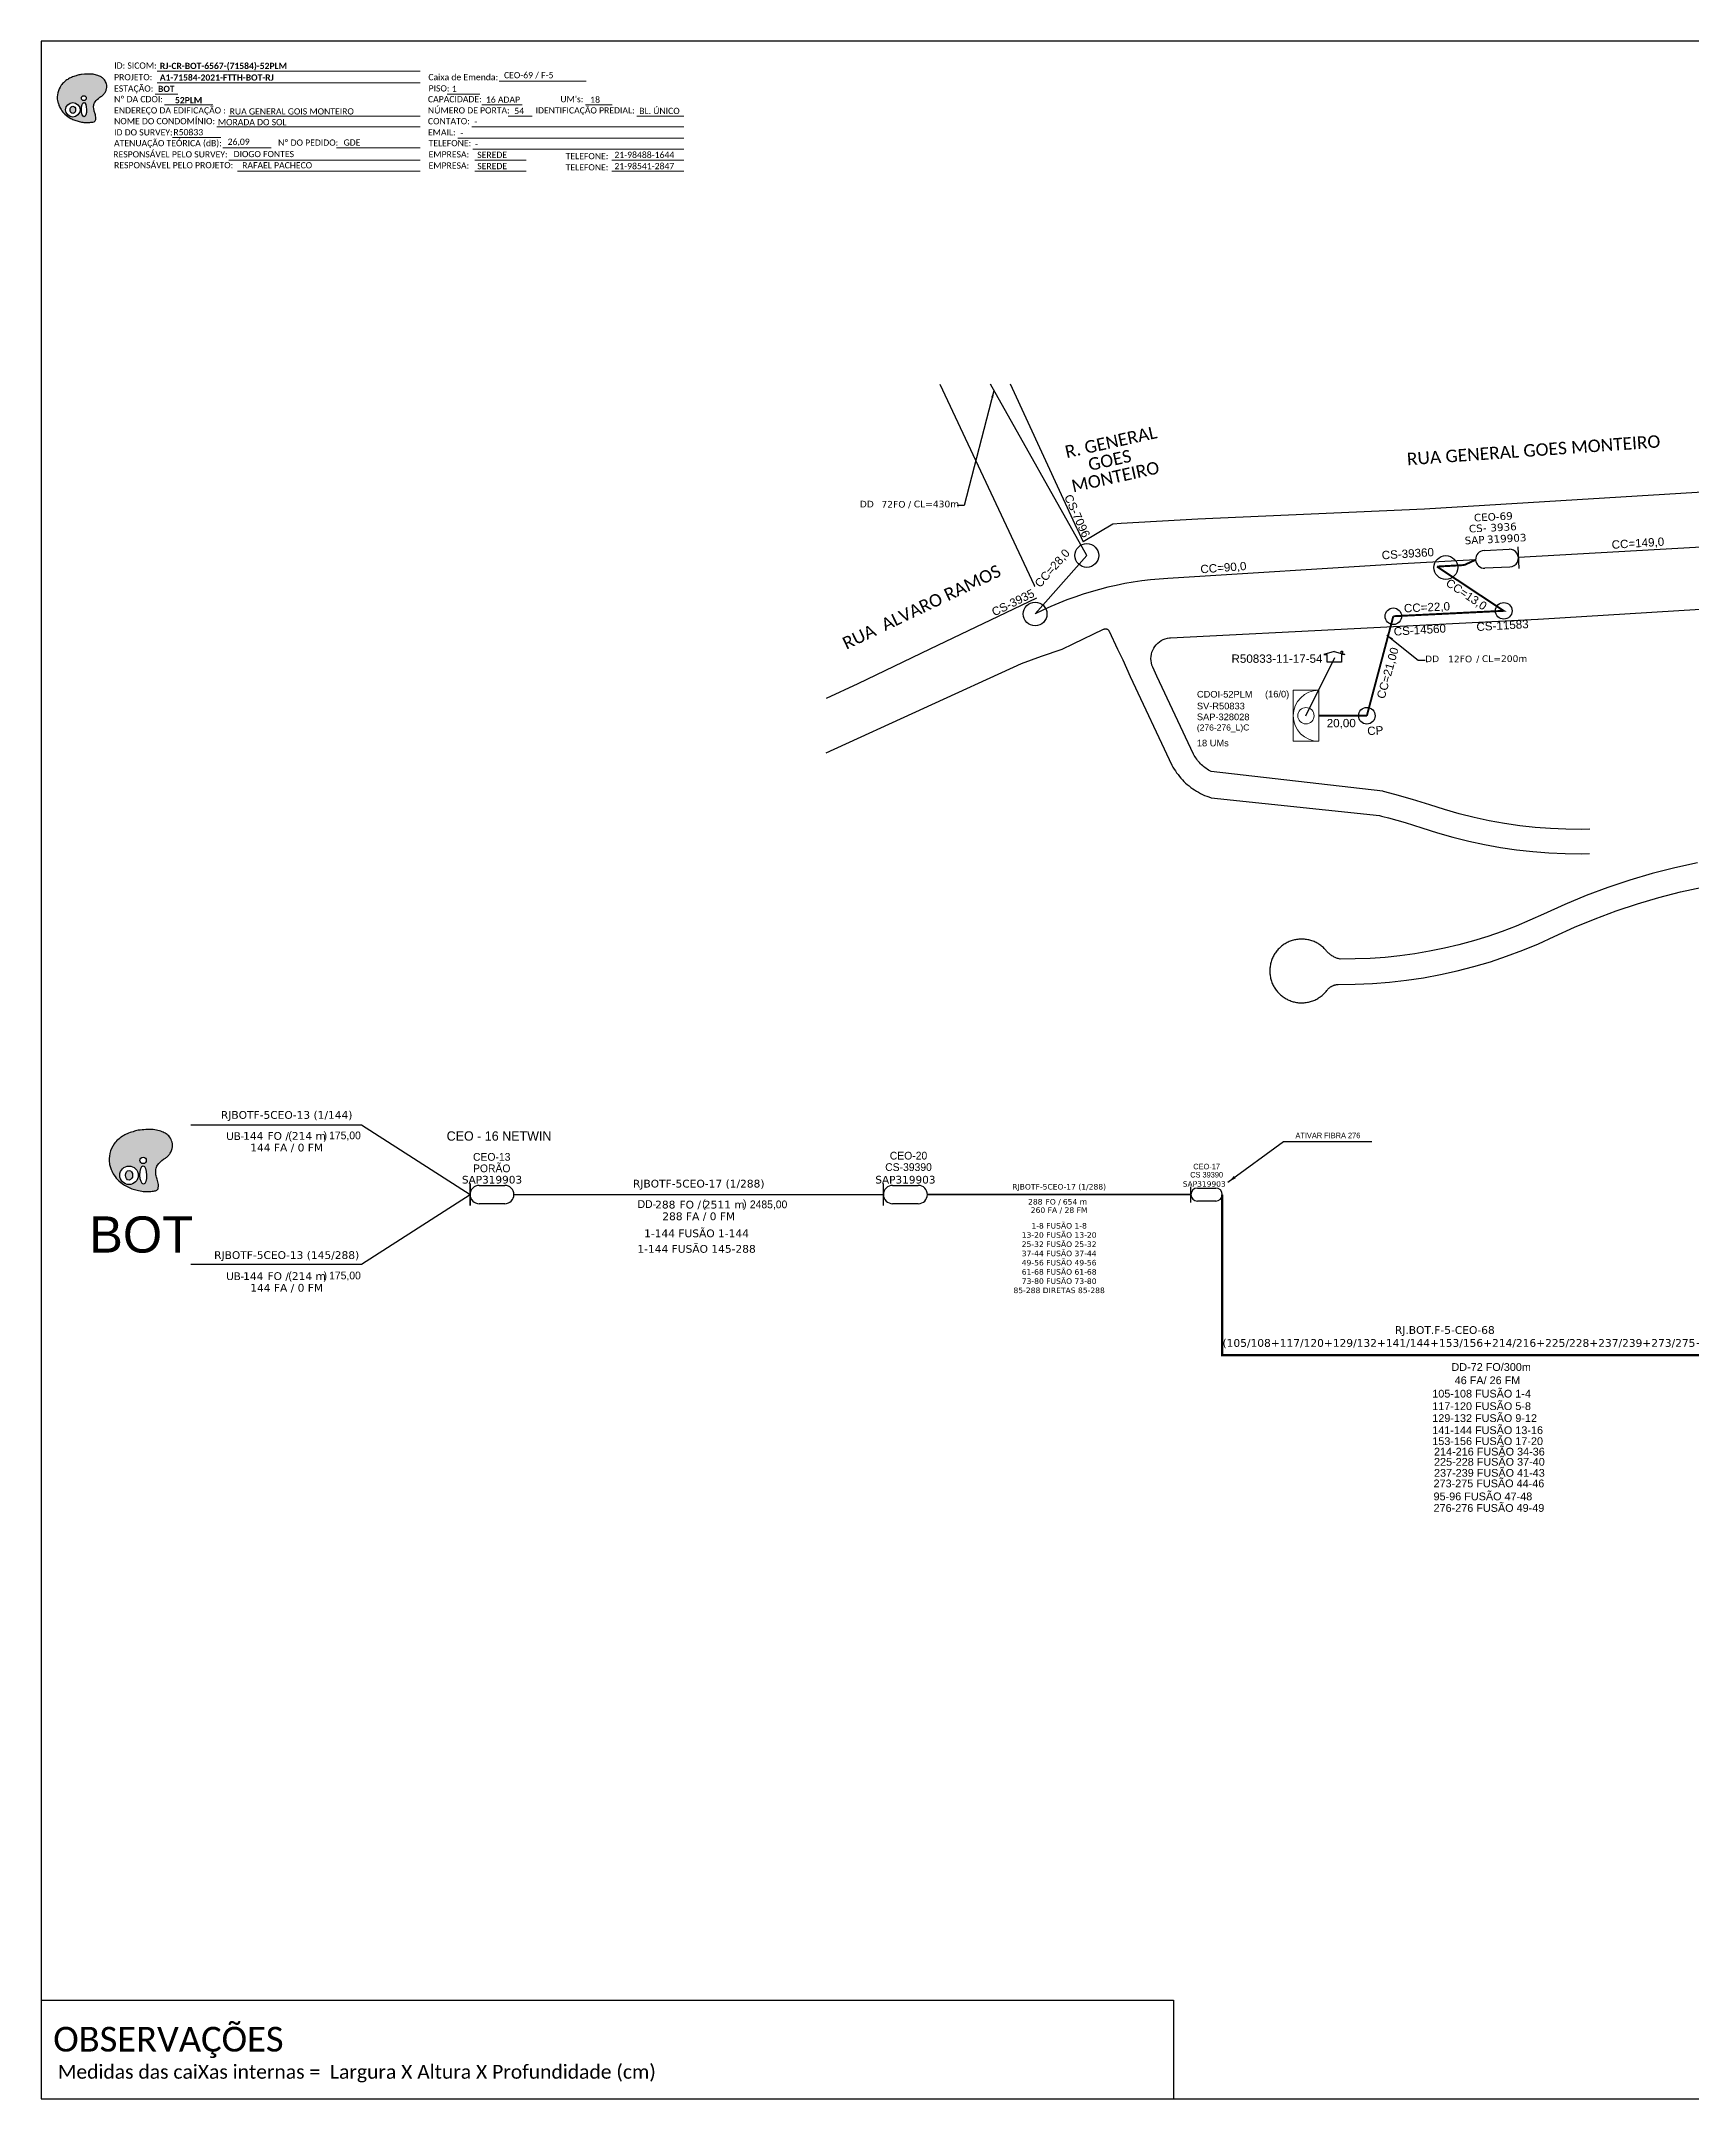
# Model space of a CAD drawing. Header units: millimetres. Extents: x 891 to 2640, y 408 to 1002.
# Drawn here: x 891 to 1368, y 408 to 1002 of the extents above; entities that cross this region are included whole.
import ezdxf
from ezdxf.enums import TextEntityAlignment as Align

# ---------------------------------------------------------------- set-up
doc = ezdxf.new("R2010")
doc.units = ezdxf.units.MM
for name, color, linetype, lineweight in [("20.0-LEGENDA DOS CDO'S", 1, 'Continuous', 0), ('20.1-CDO_INTERIOR', 1, 'Continuous', 0), ('Texto_Cabos', 1, 'Continuous', 20)]:
    doc.layers.add(name, color=color, linetype=linetype, lineweight=lineweight)
for name, color, linetype in [('20.4-CEOS', 1, 'Continuous'), ('CAP a instalar', 1, 'Continuous'), ('CD a instalar', 1, 'Continuous'), ('CD de instalação futura', 8, 'Continuous'), ('CDO_INTERIOR', 1, 'Continuous'), ('CEO', 1, 'Continuous'), ('label_cabos', 7, 'Continuous'), ('Legenda', 1, 'Continuous'), ('ml', 1, 'Continuous'), ('surveys legendas', 7, 'Continuous')]:
    doc.layers.add(name, color=color, linetype=linetype)
doc.layers.add('DROP DE CLIENTE', color=140, linetype='Continuous', plot=False)
doc.layers.add('EXTRA', color=50, linetype='Continuous', plot=False)
doc.styles.add('ARIAL', font='arial.ttf')
doc.styles.add('Legend', font='calibri.ttf')
doc.styles.add('siredit', font='verdana.ttf')
doc.styles.add('Style-font000', font='font000.shx')
doc.styles.add('WMF-Calibri0', font='calibri.ttf')
doc.styles.add('WMF-Calibri1', font='calibrib.ttf')
doc.dimstyles.new('CC', dxfattribs={"dimtxt": 1, "dimasz": 2, "dimexe": 0.18, "dimexo": 0.0625, "dimgap": 0.09, "dimtad": 0, "dimdec": 0, "dimrnd": 1, "dimzin": 0, "dimdsep": 46, "dimtxsty": 'siredit', "dimblk": 'NONE', "dimcen": 0, "dimse1": 1, "dimse2": 1, "dimsd1": 1, "dimsd2": 1, "dimclrt": 7, "dimadec": 0, "dimazin": 0, "dimtfac": 1, "dimtdec": 0, "dimtofl": 0, "dimtmove": 0, "dimatfit": 3, "dimfxl": 0, "dimtolj": 1, "dimtzin": 0, "dimarcsym": 0})
doc.dimstyles.new('ISO-25', dxfattribs={"dimtxt": 2.5, "dimasz": 2.5, "dimexe": 1.25, "dimexo": 0.625, "dimtad": 1, "dimtxsty": 'Standard', "dimcen": 2.5, "dimadec": 0, "dimazin": 0, "dimtfac": 1, "dimtmove": 0, "dimatfit": 3, "dimfxl": 0, "dimarcsym": 0})

# ---------------------------------------------------------------- blocks, each defined once
blk = doc.blocks.new('CDOE_CT_POSTE')
at = {"layer": "20.0-LEGENDA DOS CDO'S", "color": 0, "style": 'ARIAL'}
for tag, p in [('CDO_N', (0.12, 5.25)), ('CORDOALHA', (0.12, 4.02)), ('SAP', (0.12, 2.96)), ('1:XX', (0.14, 1.23)), ('UMS', (0.14, 0.22))]:
    blk.add_attdef(tag, p, '', height=0.68, rotation=0.118, dxfattribs=at)
blk.add_attdef('FIBRAS_UTILIZADAS', text='', height=0.68, rotation=0.118, dxfattribs=at).set_placement((7.83, 5.26), align=Align.CENTER)
blk = doc.blocks.new('CDOI_PADRÃO')
at = {"layer": '20.1-CDO_INTERIOR', "color": 0, "lineweight": 18}
for p, q in [((3.07, 6.14), (-3.07, 6.14)), ((-3.07, 6.14), (-3.07, -6.14)), ((3.07, -6.14), (3.07, 6.14)), ((-3.07, -6.14), (3.07, -6.14))]:
    blk.add_line(p, q, dxfattribs=at)
for centre, major_axis, start_param, end_param in [((-3.07, 0), (4.34, 4.34), 3.926991, 7.068583), ((0, 0), (1.39, 1.39), 5.497787, 11.780972)]:
    blk.add_ellipse(centre, major_axis=major_axis, ratio=1, start_param=start_param, end_param=end_param, dxfattribs=at)
blk = doc.blocks.new('SURVEY_SURVEY')
for p, q in [((0, 0.0000127), (-0.0000126, 0.000009)), ((-0.0000126, 0.000009), (-0.0000086, 0.000009)), ((-0.0000086, 0), (-0.0000086, 0.000009)), ((0.0000086, 0), (-0.0000086, 0)), ((0, 0.0000127), (0.0000126, 0.000009)), ((0.0000084, 0.0000132), (0.0000098, 0.0000132)), ((0.0000084, 0.0000103), (0.0000084, 0.0000132)), ((0.0000126, 0.000009), (0.0000086, 0.000009)), ((0.0000086, 0.000009), (0.0000086, 0)), ((0.0000098, 0.0000132), (0.0000098, 0.0000099))]:
    blk.add_line(p, q)
blk = doc.blocks.new('LEGENDA DOS CABOS')
at = {"layer": 'EXTRA', "color": 0, "style": 'siredit'}
for tag, p in [('ID', (4.6, 0.97)), ('XX', (9.03, 0.97))]:
    blk.add_attdef(tag, text='', height=0.48, rotation=359.69, dxfattribs=at).set_placement(p, align=Align.MIDDLE_CENTER)
at = {"layer": 'Legenda', "color": 0, "style": 'siredit'}
for tag, p in [('TIPO_CABO', (1.31, 0)), ('CABO', (4.69, -0.05)), ('/', (6.81, -0.05)), ('METROS', (10.03, -0.05))]:
    blk.add_attdef(tag, text='', height=0.8, rotation=359.69, dxfattribs=at).set_placement(p, align=Align.MIDDLE_CENTER)
blk = doc.blocks.new('_None')
blk = doc.blocks.new('OI')
h = blk.add_hatch(color=40)
edge = h.paths.add_edge_path()
edge.add_spline(control_points=[(4.35, -0.67), (3.92, -0.99), (3.26, -1.5), (2.81, -2.59), (2.9, -3.5), (3.06, -4.27), (3.31, -4.85), (3.37, -5.39), (3.4, -5.88), (3.2, -6.4), (2.54, -6.61), (1.65, -6.63), (0.55, -6.67), (-0.56, -6.42), (-1.61, -6.14), (-2.77, -5.61), (-3.92, -4.77), (-4.89, -3.7), (-5.34, -2.65), (-5.6, -1.94), (-5.85, -0.96), (-5.71, 0.47), (-5.1, 2.02), (-4.14, 3.02), (-3.3, 3.61), (-2.37, 4.16), (-1.36, 4.44), (-0.56, 4.7), (0.79, 4.85), (2.24, 4.97), (3.79, 4.57), (4.67, 4.21), (5.44, 3.65), (5.76, 2.99), (6.03, 2.21), (6.01, 1.46), (5.72, 0.64), (5.31, 0.08), (4.88, -0.38), (4.51, -0.55), (4.35, -0.67)], knot_values=[0, 0, 0, 0, 1.60434, 2.417191, 3.427595, 4.282808, 4.776746, 5.304182, 5.888771, 6.258406, 6.858137, 7.79129, 8.986195, 10.124242, 11.187857, 12.242908, 13.953784, 15.414161, 16.515391, 17.349188, 17.675853, 19.552021, 21.515531, 22.568638, 23.63245, 24.621084, 25.782718, 26.745347, 27.142653, 29.870543, 31.004649, 31.921532, 32.709589, 33.801391, 34.042471, 35.192333, 35.971461, 36.628871, 37.254359, 37.836911, 37.836911, 37.836911, 37.836911], degree=3, periodic=0)
h.paths.add_polyline_path([(1.13, -0.87, -1), (-0.04, -0.87, -1)], flags=16)
edge = h.paths.add_edge_path(flags=16)
edge.add_ellipse((0.56, -3.59), major_axis=(-0.02, 1.71), ratio=0.361305, start_angle=0, end_angle=360)
h.paths.add_polyline_path([(-0.36, -3.62, -1), (-3.8, -3.62, -1)], flags=16)
edge = h.paths.add_edge_path(flags=0)
edge.add_ellipse((-2.08, -3.62), major_axis=(0, 0.885), ratio=0.758294, start_angle=0, end_angle=360)
at = {"color": 40}
for centre, radius in [((-2.08, -3.62), 1.72), ((0.54, -0.87), 0.587)]:
    blk.add_circle(centre, radius, dxfattribs=at)
blk.add_ellipse((-2.08, -3.62), major_axis=(0, 0.885), ratio=0.758294, start_param=-3.141592653589792, end_param=3.141592653589792, dxfattribs=at)
blk.add_ellipse((0.56, -3.59), major_axis=(-0.02, 1.71), ratio=0.361305, dxfattribs=at)
at = {"color": 40, "start_tangent": (-0.800898, -0.598801), "end_tangent": (-0.800898, -0.598801)}
blk.add_spline([(4.35, -0.67), (3.2, -1.78), (2.9, -2.54), (2.92, -3.55), (3.12, -4.38), (3.28, -4.85), (3.37, -5.37), (3.35, -5.95), (3.2, -6.29), (2.66, -6.55), (1.73, -6.63), (0.54, -6.62), (-0.58, -6.41), (-1.6, -6.11), (-2.56, -5.67), (-3.95, -4.67), (-4.89, -3.56), (-5.37, -2.56), (-5.64, -1.78), (-5.72, -1.46), (-5.63, 0.42), (-4.84, 2.22), (-4.13, 2.99), (-3.27, 3.62), (-2.4, 4.09), (-1.3, 4.47), (-0.37, 4.72), (0.02, 4.77), (2.75, 4.8), (3.85, 4.53), (4.69, 4.16), (5.31, 3.68), (5.85, 2.73), (5.93, 2.5), (5.94, 1.35), (5.67, 0.62), (5.29, 0.08), (4.84, -0.36), (4.35, -0.67)], degree=3, dxfattribs=at)
blk = doc.blocks.new('CARIMBO')
at = {"color": 7, "lineweight": 0}
for points in [[(35.66, -16.79), (111.64, -16.79)], [(134.48, -16.3), (159.61, -16.3)], [(35.15, -20.06), (41.7, -20.06)], [(37.81, -23.14), (51.75, -23.14)], [(119.43, -20.02), (128.92, -20.02)], [(129.48, -23.14), (141.1, -23.14)], [(159.42, -23.14), (167.09, -23.14)], [(52.97, -29.48), (111.64, -29.48)], [(56.38, -26.37), (111.64, -26.37)], [(126.6, -29.48), (187.83, -29.48)], [(137.07, -26.37), (144.01, -26.37)], [(174.24, -26.37), (187.8, -26.37)], [(40.13, -32.55), (54.07, -32.55)], [(54.67, -35.52), (68.61, -35.52)], [(122.56, -32.72), (187.83, -32.72)], [(56.38, -39.07), (111.64, -39.07)], [(126.84, -35.96), (187.83, -35.96)], [(127.45, -39.07), (142.25, -39.07)], [(167.06, -39.07), (187.83, -39.07)], [(58.87, -42.31), (111.64, -42.31)], [(127.45, -42.31), (142.25, -42.31)], [(167.06, -42.31), (187.83, -42.31)]]:
    blk.add_lwpolyline(points, dxfattribs=at)
at = {"color": 7, "xscale": 1.213923925163967, "yscale": 1.213923925163967, "zscale": 1.213923925163967, "rotation": 0.1532896023949059}
blk.add_blockref('OI', (13.86, -20.16), dxfattribs=at)
at = {"color": 7, "lineweight": 0, "style": 'WMF-Calibri0'}
for s, height, p in [('PROJETO:', 1.793, (23.26, -16.04)), ('ESTAÇÃO:', 1.793, (23.26, -19.32)), ('Caixa de Emenda:', 1.7927, (114.02, -16.04)), ('PISO:', 1.793, (114.09, -19.28)), ('ENDEREÇO DA EDIFICAÇÃO :', 1.7927, (23.26, -25.63)), ('Nº DA CDOI:', 1.7927, (23.26, -22.39)), ('CAPACIDADE:', 1.7927, (113.91, -22.39)), ('NÚMERO DE PORTA:', 1.7927, (113.91, -25.63)), ('IDENTIFICAÇÃO PREDIAL:', 1.7927, (144.99, -25.63)), ("UM's:", 1.793, (152.15, -22.39)), ('NOME DO CONDOMÍNIO:', 1.7927, (23.26, -28.74)), ('CONTATO:', 1.793, (113.91, -28.74)), ('ATENUAÇÃO TEÓRICA (dB):', 1.7927, (23.26, -35.09)), ('ID DO SURVEY:', 1.7927, (23.26, -31.97)), ('EMAIL:', 1.793, (113.91, -31.97)), ('TELEFONE:', 1.793, (114.09, -35.09)), ('RESPONSÁVEL PELO SURVEY:', 1.7927, (23.02, -38.32)), ('RESPONSÁVEL PELO PROJETO:', 1.7927, (23.26, -41.44)), ('EMPRESA:', 1.793, (114.09, -38.32)), ('EMPRESA:', 1.793, (114.09, -41.56)), ('TELEFONE:', 1.793, (153.7, -38.83)), ('TELEFONE:', 1.793, (153.7, -42.06))]:
    blk.add_text(s, height=height, dxfattribs=at).set_placement(p)
at = {"color": 7, "lineweight": 0, "flags": 8}
for tag, p, style in [('EST', (35.94, -19.41), 'WMF-Calibri1'), ('PROJ', (36.46, -16.13), 'WMF-Calibri1'), ('PISO_PTR', (120.78, -19.42), 'WMF-Calibri0'), ('CEOS-XX', (135.87, -15.46), 'WMF-Calibri0'), ('CAPAC.', (130.66, -22.52), 'WMF-Calibri0'), ("UC'S", (160.78, -22.54), 'WMF-Calibri0'), ('NOME_DO_COND.', (53.23, -29.02), 'WMF-Calibri0'), ('LOGRADOURO', (56.65, -25.91), 'WMF-Calibri0'), ('NOME_DO_CONTATO', (127.3, -28.89), 'WMF-Calibri0'), ('N°', (138.85, -25.77), 'WMF-Calibri0'), ('N°PREDIO', (174.94, -25.77), 'WMF-Calibri0'), ('_ID_', (40.39, -31.94), 'WMF-Calibri0'), ('O_POTEN', (56.06, -34.68), 'WMF-Calibri0'), ('EMAIL', (123.26, -32.12), 'WMF-Calibri0'), ('TELEFONE', (127.55, -35.36), 'WMF-Calibri0'), ('RES_SURVEY', (57.78, -38.23), 'WMF-Calibri0'), ('RES_PROJ', (60.27, -41.47), 'WMF-Calibri0'), ('EMP_RESP_SURVEY', (128.16, -38.47), 'WMF-Calibri0'), ('EMP_RESP_PROJ', (128.16, -41.71), 'WMF-Calibri0'), ('CONT_RESP_SURVEY', (167.76, -38.47), 'WMF-Calibri0'), ('CONT_RESP_PROJ', (167.76, -41.71), 'WMF-Calibri0')]:
    blk.add_attdef(tag, p, '', height=1.79, dxfattribs=dict(at, style=style))
at = {"color": 7, "lineweight": 0, "style": 'WMF-Calibri1', "flags": 8}
blk.add_attdef("N° CDO'S", text='', height=1.79, dxfattribs=at).set_placement((44.78, -22.68), align=Align.CENTER)

msp = doc.modelspace()

# ---------------------------------------------------------------- linework, layer by layer
msp.add_lwpolyline([(891.21, 408.06), (1729.77, 408.06), (1729.77, 1002.06), (891.21, 1002.06), (891.21, 408.06)])
at = {"color": 7, "lineweight": 0}
for points in [[(924.71, 993.37), (1000.68, 993.37)], [(976.52, 971.3), (1000.67, 971.3)]]:
    msp.add_lwpolyline(points, dxfattribs=at)
at = {"color": 4, "linetype": 'Continuous'}
for points in [[(1150.79, 903), (1177.99, 845.05), (1178.12, 844.74), (1178.17, 844.59)], [(1190.43, 861.3), (1171.16, 903)], [(1445.63, 869.45), (1445.66, 869.36), (1441.67, 871.39), (1437.47, 872.99), (1433.13, 874.13), (1428.71, 874.82), (1424.23, 875.04), (1421.52, 874.94), (1290.76, 866.96), (1225.25, 864.05), (1203.18, 862.78)], [(1190.43, 861.3), (1192.21, 857.51)], [(1203.18, 862.78), (1200.73, 862.64), (1192.21, 857.51)], [(1178.67, 841.29), (1147.87, 826.53), (1127.11, 816.58), (1127.08, 816.55), (1117.98, 812.29)], [(1213.42, 818.79), (1212.26, 821.38), (1212.03, 821.96), (1211.86, 822.57), (1211.77, 823.2), (1211.73, 823.82), (1211.77, 824.44), (1211.86, 825.07), (1212.03, 825.68), (1212.25, 826.26), (1212.54, 826.82), (1212.87, 827.35), (1213.27, 827.84), (1213.71, 828.28), (1214.2, 828.68), (1214.73, 829.02), (1215.28, 829.3), (1215.87, 829.53), (1216.48, 829.7), (1217.1, 829.8), (1217.43, 829.82), (1323.46, 835.21), (1323.54, 835.21), (1454.9, 843.28)], [(1117.98, 796.59), (1174.32, 822.36), (1180.17, 824.5), (1186.1, 826.53), (1189.3, 828.1), (1198.08, 832.31), (1198.2, 832.36), (1198.32, 832.39), (1198.44, 832.42), (1198.56, 832.43), (1198.69, 832.43), (1198.81, 832.42), (1198.94, 832.38), (1199.05, 832.35), (1199.17, 832.29), (1199.28, 832.23), (1199.37, 832.14), (1199.47, 832.06), (1199.55, 831.96), (1199.62, 831.87), (1199.68, 831.75), (1202.13, 826.53), (1203.58, 823.44), (1205.74, 818.7), (1217.8, 793.08), (1218.11, 792.51), (1218.44, 791.94), (1218.8, 791.39), (1219.17, 790.85), (1219.56, 790.32), (1219.97, 789.81), (1220.39, 789.31), (1220.83, 788.83), (1221.29, 788.36), (1221.76, 787.9), (1222.25, 787.47), (1222.76, 787.05), (1223.28, 786.64), (1223.81, 786.26), (1224.35, 785.89), (1224.91, 785.54), (1225.47, 785.22), (1226.05, 784.91), (1226.64, 784.62), (1227.24, 784.35), (1227.85, 784.1), (1228.46, 783.87), (1229.09, 783.67), (1277.74, 778.5), (1278.37, 778.33), (1278.69, 778.26)], [(1278.92, 785.43), (1278.72, 785.52), (1229.13, 791.21), (1228.76, 791.41), (1228.39, 791.63), (1228.03, 791.86), (1227.68, 792.1), (1227.34, 792.35), (1227.01, 792.62), (1226.69, 792.9), (1226.38, 793.19), (1226.07, 793.49), (1225.78, 793.8), (1225.5, 794.12), (1225.23, 794.44), (1224.97, 794.78), (1224.73, 795.13), (1224.49, 795.49), (1224.27, 795.85), (1224.06, 796.22), (1213.42, 818.79)], [(1338.52, 774.55), (1336.02, 774.5), (1331.56, 774.55), (1327.11, 774.74), (1322.67, 775.08), (1318.25, 775.58), (1313.84, 776.21), (1309.46, 777), (1305.1, 777.93), (1300.78, 779), (1296.49, 780.22), (1292.25, 781.58), (1287.24, 783.18), (1282.18, 784.62), (1278.92, 785.43)], [(1278.69, 778.26), (1280.38, 777.84), (1285.21, 776.47), (1290, 774.94), (1294.47, 773.51), (1298.98, 772.23), (1303.52, 771.1), (1308.11, 770.12), (1312.72, 769.3), (1317.36, 768.62), (1322.02, 768.11), (1326.69, 767.75), (1331.37, 767.54), (1336.06, 767.49), (1338.4, 767.54)], [(1369.59, 764.9), (1363.04, 763.46), (1356.54, 761.78), (1350.1, 759.88), (1343.73, 757.76), (1337.44, 755.42), (1331.24, 752.85), (1325.13, 750.07), (1321.19, 748.27), (1317.19, 746.59), (1313.14, 745.04), (1309.04, 743.63), (1304.89, 742.35), (1300.71, 741.21), (1296.49, 740.2), (1292.24, 739.33), (1287.96, 738.61), (1283.67, 738.02), (1279.35, 737.58), (1275.03, 737.27), (1270.69, 737.11), (1266.35, 737.09), (1266.11, 737.15), (1265.86, 737.22), (1265.62, 737.29), (1265.38, 737.38), (1265.15, 737.47), (1264.92, 737.57), (1264.69, 737.68), (1264.46, 737.8), (1264.24, 737.92), (1264.02, 738.05), (1263.81, 738.19), (1263.6, 738.33), (1263.4, 738.49), (1263.21, 738.65), (1263.01, 738.81), (1262.83, 738.98), (1262.65, 739.16), (1262.47, 739.35), (1262.31, 739.54), (1262.14, 739.73), (1261.99, 739.93), (1261.77, 740.16), (1261.54, 740.39), (1261.3, 740.6), (1261.05, 740.81), (1260.8, 741), (1260.54, 741.19), (1260.27, 741.37), (1260, 741.54), (1259.72, 741.7), (1259.44, 741.85), (1259.15, 741.99), (1258.85, 742.12), (1258.55, 742.24), (1258.25, 742.35), (1257.95, 742.45), (1257.64, 742.54), (1257.33, 742.62), (1257.01, 742.68), (1256.7, 742.74), (1256.38, 742.78), (1256.06, 742.82), (1255.74, 742.84), (1255.42, 742.85), (1255.1, 742.85), (1254.77, 742.84), (1254.45, 742.81), (1254.14, 742.78), (1253.82, 742.73), (1253.5, 742.68), (1253.19, 742.61), (1252.88, 742.53), (1252.57, 742.44), (1252.26, 742.34), (1251.96, 742.23), (1251.66, 742.11), (1251.37, 741.98), (1251.08, 741.84), (1250.8, 741.69), (1250.52, 741.53), (1250.25, 741.36), (1249.98, 741.18), (1249.72, 740.99), (1249.47, 740.79), (1249.22, 740.58), (1248.98, 740.37), (1248.75, 740.15), (1248.53, 739.91), (1248.32, 739.68), (1248.11, 739.43), (1247.91, 739.18), (1247.72, 738.92), (1247.54, 738.65), (1247.38, 738.38), (1247.21, 738.1), (1247.06, 737.81), (1246.92, 737.53), (1246.79, 737.23), (1246.67, 736.93), (1246.56, 736.63), (1246.47, 736.33), (1246.38, 736.02), (1246.3, 735.71), (1246.23, 735.39), (1246.18, 735.08), (1246.13, 734.76), (1246.1, 734.44), (1246.08, 734.12), (1246.07, 733.8), (1246.07, 733.48), (1246.08, 733.16), (1246.1, 732.84), (1246.14, 732.53), (1246.18, 732.21), (1246.24, 731.9), (1246.3, 731.58), (1246.38, 731.27), (1246.47, 730.97), (1246.56, 730.66), (1246.67, 730.36), (1246.79, 730.07), (1246.92, 729.78), (1247.06, 729.49), (1247.21, 729.21), (1247.37, 728.93), (1247.54, 728.66), (1247.71, 728.39), (1247.9, 728.14), (1248.1, 727.88), (1248.3, 727.64), (1248.51, 727.4), (1248.73, 727.17), (1248.96, 726.95), (1249.2, 726.73), (1249.44, 726.53), (1249.69, 726.33), (1249.95, 726.14), (1250.21, 725.96), (1250.48, 725.79), (1250.76, 725.63), (1251.04, 725.48), (1251.32, 725.33), (1251.61, 725.2), (1251.91, 725.08), (1252.21, 724.97), (1252.51, 724.87), (1252.82, 724.78), (1253.12, 724.7), (1253.44, 724.63), (1253.75, 724.57), (1254.06, 724.52), (1254.38, 724.49), (1254.7, 724.46), (1255.02, 724.45), (1255.34, 724.45), (1255.66, 724.45), (1255.97, 724.47), (1256.29, 724.5), (1256.61, 724.54), (1256.92, 724.6), (1257.24, 724.66), (1257.55, 724.73), (1257.85, 724.82), (1258.16, 724.91), (1258.46, 725.02), (1258.76, 725.13), (1259.05, 725.26), (1259.34, 725.39), (1259.62, 725.54), (1259.9, 725.7), (1260.17, 725.86), (1260.44, 726.04), (1260.7, 726.22), (1260.95, 726.41), (1261.2, 726.61), (1261.44, 726.82), (1261.67, 727.04), (1261.9, 727.27), (1262.12, 727.5), (1262.33, 727.74), (1262.53, 727.99), (1262.72, 728.25), (1262.82, 728.36), (1262.93, 728.47), (1263.04, 728.57), (1263.15, 728.67), (1263.27, 728.77), (1263.39, 728.87), (1263.51, 728.96), (1263.64, 729.04), (1263.77, 729.12), (1263.9, 729.2), (1264.03, 729.27), (1264.17, 729.34), (1264.31, 729.4), (1264.45, 729.46), (1264.59, 729.51), (1264.74, 729.56), (1264.88, 729.6), (1265.03, 729.64), (1265.18, 729.67), (1265.33, 729.7), (1265.48, 729.73), (1265.63, 729.74), (1265.78, 729.76), (1270.74, 729.8), (1275.7, 730.01), (1280.65, 730.4), (1285.58, 730.96), (1290.48, 731.7), (1295.36, 732.6), (1300.21, 733.67), (1305.01, 734.91), (1309.77, 736.32), (1314.47, 737.89), (1319.12, 739.62), (1323.71, 741.52), (1328.22, 743.57), (1334.11, 746.25), (1340.08, 748.72), (1346.13, 750.97), (1352.26, 753.02), (1358.45, 754.84), (1364.71, 756.45), (1371.02, 757.84)]]:
    msp.add_lwpolyline(points, dxfattribs=at)
at = {"color": 1}
msp.add_lwpolyline([(1250.04, 684.46), (1275.5, 684.46)], dxfattribs=at)
at = {"color": 0, "linetype": 'Continuous'}
msp.add_lwpolyline([(1015.09, 672.29), (1015.09, 665.93)], dxfattribs=at)
at = {"color": 7}
msp.add_lwpolyline([(891.28, 436.54), (1218.24, 436.54), (1218.24, 408.06)], dxfattribs=at)
at = {"layer": '20.4-CEOS', "color": 5}
for p, q in [((1307.95, 855.04), (1315.17, 855.41)), ((1315.43, 850.26), (1308.21, 849.9))]:
    msp.add_line(p, q, dxfattribs=at)
msp.add_lwpolyline([(1317.71, 856.07), (1318.02, 849.87)], dxfattribs=at)
for centre, start, end in [((1315.3, 852.84), 272.90421, 92.90421), ((1308.08, 852.47), 92.90421, 272.90421)]:
    msp.add_arc(centre, 2.57, start, end, dxfattribs=at)
at = {"layer": 'CAP a instalar', "color": 7, "ltscale": 7}
for p, q in [((1193.22, 853.59), (1165.37, 903)), ((1418.79, 858.77), (1317.87, 852.97)), ((1178.28, 836.7), (1193.22, 853.59)), ((1284.32, 851.13), (1216.58, 846.93)), ((1305.51, 852.34), (1284.32, 851.13)), ((1178.28, 836.7), (1178.28, 836.7))]:
    msp.add_line(p, q, dxfattribs=at)
at = {"layer": 'CAP a instalar', "color": 1, "ltscale": 7, "const_width": 0.56}
for points in [[(1294.34, 850.38), (1313.64, 837.61), (1281.75, 836.05)], [(1302.25, 850.83), (1294.34, 850.38)], [(1305.51, 852.34), (1302.25, 850.83)], [(1281.75, 836.05), (1274.1, 807.32)], [(1260.2, 807.32), (1274.1, 807.32)]]:
    msp.add_lwpolyline(points, dxfattribs=at)
at = {"layer": 'CAP a instalar', "color": 5, "ltscale": 7, "const_width": 0.696}
msp.add_lwpolyline([(1232.35, 669.11), (1232.3, 622.72), (1393.97, 622.72)], dxfattribs=at)
at = {"layer": 'CAP a instalar', "color": 7, "ltscale": 7}
msp.add_arc((1221.78, 750.59), 96.48, 93.08657, 116.79978, dxfattribs=at)
at = {"layer": 'CD a instalar', "color": 0, "linetype": 'Continuous'}
for p, q in [((934.4, 689.19), (983.7, 689.19)), ((983.7, 689.19), (1015.09, 669.11)), ((983.7, 649.02), (1015.09, 669.11)), ((1027.77, 669.11), (1134.48, 669.11)), ((934.47, 649.02), (983.7, 649.02))]:
    msp.add_line(p, q, dxfattribs=at)
at = {"layer": 'CD a instalar', "color": 0, "linetype": 'Continuous', "const_width": 0.426}
msp.add_lwpolyline([(1147.17, 669.11), (1223.3, 669.11)], dxfattribs=at)
at = {"layer": 'CEO', "color": 0}
for p, q in [((1015.09, 665.93), (1015.09, 672.29)), ((1015.09, 665.93), (1015.09, 672.29)), ((1017.73, 671.75), (1025.13, 671.75)), ((1017.73, 671.75), (1025.13, 671.75)), ((1134.48, 665.93), (1134.48, 672.29)), ((1137.12, 671.75), (1144.53, 671.75)), ((1025.13, 666.47), (1017.73, 666.47)), ((1025.13, 666.47), (1017.73, 666.47)), ((1144.53, 666.47), (1137.12, 666.47))]:
    msp.add_line(p, q, dxfattribs=at)
at = {"layer": 'CEO', "color": 5}
for p, q in [((1225.18, 670.99), (1230.47, 670.99)), ((1230.47, 667.22), (1225.18, 667.22))]:
    msp.add_line(p, q, dxfattribs=at)
msp.add_lwpolyline([(1223.3, 666.84), (1223.3, 671.38)], dxfattribs=at)
at = {"layer": 'CEO', "color": 0}
for centre, start, end in [((1017.73, 669.11), 90, 270), ((1017.73, 669.11), 90, 270), ((1025.13, 669.11), 270, 90), ((1025.13, 669.11), 270, 90), ((1137.12, 669.11), 90, 270), ((1144.53, 669.11), 270, 90)]:
    msp.add_arc(centre, 2.64, start, end, dxfattribs=at)
at = {"layer": 'CEO', "color": 5}
for centre, start, end in [((1225.18, 669.11), 90, 270), ((1230.47, 669.11), 270, 90)]:
    msp.add_arc(centre, 1.88, start, end, dxfattribs=at)
at = {"layer": 'DROP DE CLIENTE'}
msp.add_lwpolyline([(1256.52, 807.33), (1264.88, 824.15)], dxfattribs=at)
at = {"layer": 'ml', "color": 5}
for centre, radius in [((1193.22, 853.59), 3.43), ((1296.91, 850.11), 3.43), ((1178.28, 836.7), 3.43), ((1281.75, 836.05), 2.4), ((1313.64, 837.61), 2.4), ((1274.1, 807.32), 2.4)]:
    msp.add_circle(centre, radius, dxfattribs=at)

# ---------------------------------------------------------------- block references
ref = msp.add_blockref('CARIMBO', (889.02, 1006.81))
ref.add_attrib('PROJ', 'A1-71584-2021-FTTH-BOT-RJ', (925.48, 990.67), dxfattribs={"color": 7, "lineweight": 0, "height": 1.7927, "style": 'WMF-Calibri1'})
ref.add_attrib('EST', 'BOT', (924.96, 987.39), dxfattribs={"color": 7, "lineweight": 0, "height": 1.793, "style": 'WMF-Calibri1'})
ref.add_attrib("N° CDO'S", '52PLM', dxfattribs={"color": 7, "lineweight": 0, "height": 1.793, "style": 'WMF-Calibri1'}).set_placement((933.8, 984.13), align=Align.CENTER)
ref.add_attrib('LOGRADOURO', 'RUA GENERAL GOIS MONTEIRO', (945.66, 980.89), dxfattribs={"color": 7, "lineweight": 0, "height": 1.7927, "style": 'WMF-Calibri0'})
ref.add_attrib('NOME_DO_COND.', 'MORADA DO SOL', (942.25, 977.78), dxfattribs={"color": 7, "lineweight": 0, "height": 1.7927, "style": 'WMF-Calibri0'})
ref.add_attrib('_ID_', 'R50833', (929.41, 974.87), dxfattribs={"color": 7, "lineweight": 0, "height": 1.793, "style": 'WMF-Calibri0'})
ref.add_attrib('O_POTEN', '26,09', (945.08, 972.13), dxfattribs={"color": 7, "lineweight": 0, "height": 1.793, "style": 'WMF-Calibri0'})
ref.add_attrib('RES_SURVEY', 'DIOGO FONTES', (946.79, 968.58), dxfattribs={"color": 7, "lineweight": 0, "height": 1.7927, "style": 'WMF-Calibri0'})
ref.add_attrib('RES_PROJ', 'RAFAEL PACHECO', (949.28, 965.34), dxfattribs={"color": 7, "lineweight": 0, "height": 1.7927, "style": 'WMF-Calibri0'})
ref.add_attrib('CEOS-XX', 'CEO-69 / F-5', (1024.89, 991.35), dxfattribs={"color": 7, "lineweight": 0, "height": 1.7927, "style": 'WMF-Calibri0'})
ref.add_attrib('CAPAC.', '16 ADAP', (1019.67, 984.29), dxfattribs={"color": 7, "lineweight": 0, "height": 1.793, "style": 'WMF-Calibri0'})
ref.add_attrib("UC'S", '18', (1049.79, 984.27), dxfattribs={"color": 7, "lineweight": 0, "height": 1.793, "style": 'WMF-Calibri0'})
ref.add_attrib('PISO_PTR', '1', (1009.8, 987.38), dxfattribs={"color": 7, "lineweight": 0, "height": 1.79, "style": 'WMF-Calibri0'})
ref.add_attrib('N°', '54', (1027.86, 981.03), dxfattribs={"color": 7, "lineweight": 0, "height": 1.793, "style": 'WMF-Calibri0'})
ref.add_attrib('N°PREDIO', 'BL. ÚNICO', (1063.96, 981.03), dxfattribs={"color": 7, "lineweight": 0, "height": 1.793, "style": 'WMF-Calibri0'})
ref.add_attrib('NOME_DO_CONTATO', '-', (1016.32, 977.92), dxfattribs={"color": 7, "lineweight": 0, "height": 1.79, "style": 'WMF-Calibri0'})
ref.add_attrib('EMAIL', '-', (1012.28, 974.68), dxfattribs={"color": 7, "lineweight": 0, "height": 1.79, "style": 'WMF-Calibri0'})
ref.add_attrib('TELEFONE', '-', (1016.56, 971.45), dxfattribs={"color": 7, "lineweight": 0, "height": 1.79, "style": 'WMF-Calibri0'})
ref.add_attrib('EMP_RESP_SURVEY', 'SEREDE', (1017.17, 968.34), dxfattribs={"color": 7, "lineweight": 0, "height": 1.793, "style": 'WMF-Calibri0'})
ref.add_attrib('EMP_RESP_PROJ', 'SEREDE', (1017.17, 965.1), dxfattribs={"color": 7, "lineweight": 0, "height": 1.793, "style": 'WMF-Calibri0'})
ref.add_attrib('CONT_RESP_SURVEY', '21-98488-1644', (1056.78, 968.34), dxfattribs={"color": 7, "lineweight": 0, "height": 1.7927, "style": 'WMF-Calibri0'})
ref.add_attrib('CONT_RESP_PROJ', '21-98541-2847', (1056.78, 965.1), dxfattribs={"color": 7, "lineweight": 0, "height": 1.7927, "style": 'WMF-Calibri0'})
at = {"color": 0, "xscale": 1.555032660104923, "yscale": 1.55503265981585, "zscale": 1.55503265982411, "rotation": 0.1532896038975724}
msp.add_blockref('OI', (919.82, 680.31), dxfattribs=at)
at = {"layer": 'CAP a instalar', "color": 1, "ltscale": 7}
ref = msp.add_blockref('CDOE_CT_POSTE', (1224.4, 798.05), dxfattribs=dict(at, xscale=2.818171699056399, yscale=2.81817169905625, zscale=2.818171699056297, rotation=357.608893241864))
ref.add_attrib('CDO_N', 'CDOI-52PLM', (1225.03, 812.58), dxfattribs={"layer": "20.0-LEGENDA DOS CDO'S", "color": 0, "height": 1.916, "rotation": 359.94314, "style": 'ARIAL'})
ref.add_attrib('CORDOALHA', 'SV-R50833', (1225.02, 809.18), dxfattribs={"layer": "20.0-LEGENDA DOS CDO'S", "color": 0, "height": 1.916, "rotation": 359.94314, "style": 'ARIAL'})
ref.add_attrib('SAP', 'SAP-328028', (1225.02, 806.05), dxfattribs={"layer": "20.0-LEGENDA DOS CDO'S", "color": 0, "height": 1.916, "rotation": 359.94314, "style": 'ARIAL'})
ref.add_attrib('UMS', '18 UMs', (1225.01, 798.49), dxfattribs={"layer": "20.0-LEGENDA DOS CDO'S", "color": 0, "height": 1.916, "rotation": 359.94314, "style": 'ARIAL'})
ref.add_attrib('FIBRAS_UTILIZADAS', '(16/0)', dxfattribs={"layer": "20.0-LEGENDA DOS CDO'S", "color": 0, "height": 1.916, "rotation": 359.94314, "style": 'ARIAL'}).set_placement((1248.19, 812.61), align=Align.CENTER)
at = {"layer": 'CAP a instalar', "color": 1, "ltscale": 7, "xscale": 1.199999999999986, "yscale": 1.199999999999988, "zscale": 1.199999999999999, "rotation": 179.8650062708528}
msp.add_blockref('CDOI_PADRÃO', (1256.52, 807.33), dxfattribs=at)
at = {"layer": 'label_cabos'}
ref = msp.add_blockref('LEGENDA DOS CABOS', (1125.71, 868.43), dxfattribs=dict(at, xscale=2.40000000000069, yscale=2.400000000000687, zscale=2.400000000000667, rotation=0.329970618460889))
ref.add_attrib('CABO', ' 72FO', dxfattribs={"layer": 'Legenda', "color": 0, "height": 1.92, "rotation": 0.01998, "style": 'siredit'}).set_placement((1136.96, 868.37), align=Align.MIDDLE_CENTER)
ref.add_attrib('METROS', 'CL=430m', dxfattribs={"layer": 'Legenda', "color": 0, "height": 1.92, "rotation": 0.01998, "style": 'siredit'}).set_placement((1149.79, 868.44), align=Align.MIDDLE_CENTER)
ref.add_attrib('/', '/', dxfattribs={"layer": 'Legenda', "color": 0, "height": 1.92, "rotation": 0.01998, "style": 'siredit'}).set_placement((1142.05, 868.4), align=Align.MIDDLE_CENTER)
ref.add_attrib('TIPO_CABO', '  DD', dxfattribs={"layer": 'Legenda', "color": 0, "height": 1.92, "rotation": 0.01998, "style": 'siredit'}).set_placement((1128.86, 868.43), align=Align.MIDDLE_CENTER)
ref = msp.add_blockref('LEGENDA DOS CABOS', (1289.79, 823.74), dxfattribs=dict(at, xscale=2.400000000000629, yscale=2.400000000000687, zscale=2.400000000000667, rotation=0.4583684424960848))
ref.add_attrib('CABO', '12FO', dxfattribs={"layer": 'Legenda', "color": 0, "height": 1.92, "rotation": 0.14838, "style": 'siredit'}).set_placement((1301.04, 823.7), align=Align.MIDDLE_CENTER)
ref.add_attrib('METROS', 'CL=200m', dxfattribs={"layer": 'Legenda', "color": 0, "height": 1.92, "rotation": 0.14838, "style": 'siredit'}).set_placement((1313.88, 823.81), align=Align.MIDDLE_CENTER)
ref.add_attrib('/', '/', dxfattribs={"layer": 'Legenda', "color": 0, "height": 1.92, "rotation": 0.14838, "style": 'siredit'}).set_placement((1306.14, 823.75), align=Align.MIDDLE_CENTER)
ref.add_attrib('TIPO_CABO', 'DD', dxfattribs={"layer": 'Legenda', "color": 0, "height": 1.92, "rotation": 0.14838, "style": 'siredit'}).set_placement((1292.95, 823.75), align=Align.MIDDLE_CENTER)
at = {"layer": 'surveys legendas', "color": 0, "xscale": 240000, "yscale": 240000, "zscale": 240000}
msp.add_blockref('SURVEY_SURVEY', (1264.71, 822.81), dxfattribs=at)

# ---------------------------------------------------------------- texts
at = {"color": 7, "lineweight": 0, "style": 'WMF-Calibri0'}
for s, p in [('ID: SICOM: ', (912.31, 994.12)), ('Nº DO PEDIDO:', (959.65, 971.88))]:
    msp.add_text(s, height=1.7927, dxfattribs=at).set_placement(p)
at = {"color": 5, "style": 'Legend'}
for s, rotation, p in [('R. GENERAL ', 12.50213, (1187.39, 881.67)), ('RUA GENERAL GOES MONTEIRO', 4.05809, (1285.8, 879.61)), ('MONTEIRO', 12.50213, (1189.27, 871.78)), ('GOES ', 12.50213, (1194.08, 877.98)), ('RUA  ALVARO RAMOS', 25.50731, (1123.77, 826.36))]:
    msp.add_text(s, height=3.6, rotation=rotation, dxfattribs=at).set_placement(p)
at = {"color": 0, "style": 'siredit'}
for p in [(962.78, 686.03), (1081.78, 666.2), (962.78, 645.56)]:
    msp.add_text('FO /', height=2.239, dxfattribs=at).set_placement(p, align=Align.MIDDLE_RIGHT)
at = {"color": 0, "style": 'ARIAL'}
msp.add_text('BOT', height=10.447, dxfattribs=at).set_placement((905.09, 652.35))
at = {"color": 0, "linetype": 'Continuous', "style": 'ARIAL'}
for s, p in [('DD-72 FO/300m', (1298.53, 618.2)), ('105-108 FUSÃO 1-4', (1293, 610.51)), ('                             46 FA/ 26 FM', (1274.28, 614.37)), ('117-120 FUSÃO 5-8', (1293, 606.9)), ('129-132 FUSÃO 9-12', (1293, 603.45)), ('141-144 FUSÃO 13-16', (1293, 599.96)), ('153-156 FUSÃO 17-20', (1293, 596.8)), ('214-216 FUSÃO 34-36', (1293.5, 593.77)), ('225-228 FUSÃO 37-40', (1293.5, 590.83)), ('237-239 FUSÃO 41-43', (1293.5, 587.65)), ('95-96 FUSÃO 47-48', (1293.37, 580.85)), ('273-275 FUSÃO 44-46', (1293.37, 584.6))]:
    msp.add_text(s, height=2.2386, dxfattribs=at).set_placement(p)
at = {"color": 1, "linetype": 'Continuous', "style": 'ARIAL'}
msp.add_text('276-276 FUSÃO 49-49', height=2.2386, dxfattribs=at).set_placement((1293.37, 577.52))
at = {"color": 7, "style": 'WMF-Calibri0'}
msp.add_text('OBSERVAÇÕES', height=7.1308, dxfattribs=at).set_placement((894.7, 421.71))
at = {"color": 7, "insert": (896.05, 417.87), "char_height": 4, "width": 658.8434, "attachment_point": 1, "style": 'WMF-Calibri0'}
msp.add_mtext('Medidas das caiXas internas =  Largura X Altura X Profundidade (cm)', dxfattribs=at)
at = {"color": 7, "lineweight": 0, "flags": 8}
for tag, p, s, style in [('RJ-CR-BOT-6567-(71584)-52PLM', (925.51, 994.02), 'RJ-CR-BOT-5187', 'WMF-Calibri1'), ('GDE', (978.56, 971.91), '4-82090796751', 'WMF-Calibri0')]:
    msp.add_attdef(tag, p, s, height=1.7927, dxfattribs=dict(at, style=style))
at = {"layer": '20.4-CEOS', "color": 7, "style": 'siredit'}
for tag, text, p in [('CS-', 'CS-XXXX', (1306.05, 862.52)), ('CEO-69', 'CEOSXXX', (1310.57, 865.86)), ('3936', 'CS-XXXX', (1313.52, 862.88))]:
    msp.add_attdef(tag, text=text, height=2.181, rotation=3.07793, dxfattribs=at).set_placement(p, align=Align.TOP_CENTER)
for tag, p in [('SAP', (1305.22, 858.04)), ('319903', (1314.49, 858.51))]:
    msp.add_attdef(tag, text='', height=2.18, rotation=3.07793, dxfattribs=at).set_placement(p, align=Align.MIDDLE_CENTER)
at = {"layer": 'CD a instalar', "color": 0, "linetype": 'Continuous', "insert": (1232.41, 634.85), "char_height": 2.23864, "width": 141.5867, "attachment_point": 1}
msp.add_mtext('{\\fVerdana|b0|i0|c0|p34;\\P                                                   RJ.BOT.F-5-CEO-68               \\C1;(105/108+117/120+129/132+141/144+153/156+214/216+225/228+237/239+273/275+95/96+276)}', dxfattribs=at)
at = {"layer": 'CD de instalação futura', "color": 1, "ltscale": 11, "style": 'ARIAL'}
msp.add_attdef('(276-276_L)C', (1225.01, 803.04), '(XX-XX_F)S', height=1.759, rotation=0.11799, dxfattribs=at)
at = {"layer": 'CDO_INTERIOR', "color": 0, "linetype": 'Continuous'}
msp.add_text('CEO - 16 NETWIN', height=2.6978, dxfattribs=at).set_placement((1008.33, 684.66))
at = {"layer": 'CDO_INTERIOR', "color": 0, "linetype": 'Continuous', "width": 19.7819, "attachment_point": 1}
for s, insert, char_height in [('UB-', (944.68, 687.1), 2.239), ('(           )', (962.64, 687.3), 2.2386), ('175,00', (974.39, 687.3), 2.239), ('DD-', (1063.49, 667.48), 2.239), ('(             )', (1082.14, 667.59), 2.2386), ('2485,00', (1095.9, 667.39), 2.239), ('UB-', (944.68, 646.66), 2.239), ('(           )', (962.64, 646.86), 2.2386), ('175,00', (974.39, 646.86), 2.239)]:
    msp.add_mtext(s, dxfattribs=dict(at, insert=insert, char_height=char_height))
at = {"layer": 'CEO', "color": 1, "linetype": 'Continuous', "style": 'Style-font000'}
msp.add_text('ATIVAR FIBRA 276', height=1.5957, dxfattribs=at).set_placement((1262.85, 686.17), align=Align.MIDDLE_CENTER)
at = {"layer": 'CEO', "color": 5, "linetype": 'Continuous'}
for s, height, style, p in [('CEO-17', 1.596, 'Style-font000', (1227.83, 677.19)), ('SAP319903  ', 1.5741, 'siredit', (1227.83, 672.17)), ('CS 39390', 1.596, 'Style-font000', (1227.83, 674.83))]:
    msp.add_text(s, height=height, dxfattribs=dict(at, style=style)).set_placement(p, align=Align.MIDDLE_CENTER)
at = {"layer": 'CEO', "color": 0}
for tag, text, height, style, p in [('CEO-13', 'JFOxx', 2.237, 'Style-font000', (1021.35, 679.98)), ('PORÃO', 'CVPxx', 2.237, 'Style-font000', (1021.35, 676.67)), ('CS-39390', 'CVPxx', 2.237, 'Style-font000', (1141.73, 677.03)), ('CEO-20', 'JFOxx', 2.237, 'Style-font000', (1141.73, 680.34)), ('SAP319903', '', 2.21, 'siredit', (1021.43, 673.4)), ('SAP319903', '', 2.21, 'siredit', (1140.83, 673.4))]:
    msp.add_attdef(tag, text=text, height=height, dxfattribs=dict(at, style=style)).set_placement(p, align=Align.MIDDLE_CENTER)
at = {"layer": 'surveys legendas', "color": 5, "style": 'ARIAL'}
for s, rotation, p in [('CS-7096', 294.39289, (1186.63, 870.54)), ('CS-39360', 3.59362, (1278.47, 852.46)), ('CS-3935', 26.30929, (1166.5, 835.99)), ('CS-14560', 3.52439, (1281.94, 830.44)), ('CS-11583', 3.3255, (1305.82, 831.77)), ('CP', 3.52439, (1274.29, 801.71))]:
    msp.add_text(s, height=2.4, rotation=rotation, dxfattribs=at).set_placement(p)
at = {"layer": 'surveys legendas', "color": 0, "style": 'ARIAL'}
for s, rotation, p in [('CC=28,0', 48.84101, (1179.74, 844.13)), ('CC=149,0', 3.48002, (1344.88, 855.5)), ('CC=90,0', 4.19649, (1226.11, 848.42)), ('CC=13,0', 326.04495, (1296.67, 845.09)), ('CC=22,0', 2.683, (1284.86, 837.14)), ('CC=21,00', 74.2302, (1279.21, 812.02)), ('20,00', 0.26791, (1262.52, 803.98))]:
    msp.add_text(s, height=2.4, rotation=rotation, dxfattribs=at).set_placement(p)
msp.add_text('R50833-11-17-54', height=2.4, dxfattribs=at).set_placement((1235.01, 822.61))
at = {"layer": 'Texto_Cabos', "color": 0, "linetype": 'Continuous', "style": 'siredit'}
for s, height, p in [('RJBOTF-5CEO-13 (1/144)', 2.2386, (962.12, 692.09)), ('144 FA / 0 FM', 2.2386, (962.12, 682.66)), ('RJBOTF-5CEO-17 (1/288)', 2.2386, (1081.13, 672.26)), ('RJBOTF-5CEO-17 (1/288)', 1.5972, (1185.23, 671.36)), ('260 FA / 28 FM', 1.5972, (1185.23, 664.62)), ('288 FA / 0 FM', 2.2386, (1081.13, 662.83)), ('RJBOTF-5CEO-13 (145/288)', 2.2386, (962.12, 651.63)), ('144 FA / 0 FM', 2.2386, (962.12, 642.19))]:
    msp.add_text(s, height=height, dxfattribs=at).set_placement(p, align=Align.MIDDLE_CENTER)
for s, height, p in [('144', 2.239, (955.41, 686.03)), ('288', 2.239, (1074.41, 666.2)), ('288', 1.597, (1180.44, 667.03)), ('144', 2.239, (955.41, 645.56))]:
    msp.add_text(s, height=height, dxfattribs=at).set_placement(p, align=Align.MIDDLE_RIGHT)
for s, height, p in [('214 m', 2.239, (963.62, 686.03)), ('2511 m', 2.239, (1082.62, 666.2)), ('654 m', 1.597, (1186.3, 667.03)), ('214 m', 2.239, (963.62, 645.56))]:
    msp.add_text(s, height=height, dxfattribs=at).set_placement(p, align=Align.MIDDLE_LEFT)
at = {"layer": 'Texto_Cabos', "color": 0, "style": 'siredit'}
msp.add_text('FO /', height=1.597, dxfattribs=at).set_placement((1185.7, 667.03), align=Align.MIDDLE_RIGHT)
at = {"layer": 'Texto_Cabos', "color": 0, "linetype": 'Continuous', "style": 'siredit'}
for s, p in [('1-144 FUSÃO 1-144', (1065.36, 656.79)), ('1-144 FUSÃO 145-288', (1063.42, 652.31))]:
    msp.add_text(s, height=2.2386, dxfattribs=at).set_placement(p)
at = {"layer": 'Texto_Cabos', "color": 0, "insert": (1185.23, 650.76), "char_height": 1.5972, "attachment_point": 5, "style": 'siredit'}
msp.add_mtext('1-8 FUSÃO 1-8\\P13-20 FUSÃO 13-20\\P25-32 FUSÃO 25-32\\P37-44 FUSÃO 37-44\\P49-56 FUSÃO 49-56\\P61-68 FUSÃO 61-68\\P73-80 FUSÃO 73-80\\P85-288 DIRETAS 85-288', dxfattribs=at)

# ---------------------------------------------------------------- leaders
at = {"color": 1}
msp.add_leader([(1233.95, 672.65), (1250.04, 684.46)], dimstyle='ISO-25', override={"dimgap": 0.625, "dimtad": 0}, dxfattribs=at)
at = {"layer": 'label_cabos'}
for points in [[(1166.41, 901.15), (1157.76, 868.02), (1155.76, 868.02)], [(1279.92, 830.63), (1288.91, 823.33), (1290.91, 823.33)]]:
    msp.add_leader(points, dimstyle='CC', override={"dimgap": 0.09, "dimtad": 0}, dxfattribs=at)

doc.saveas('drawing.dxf')
